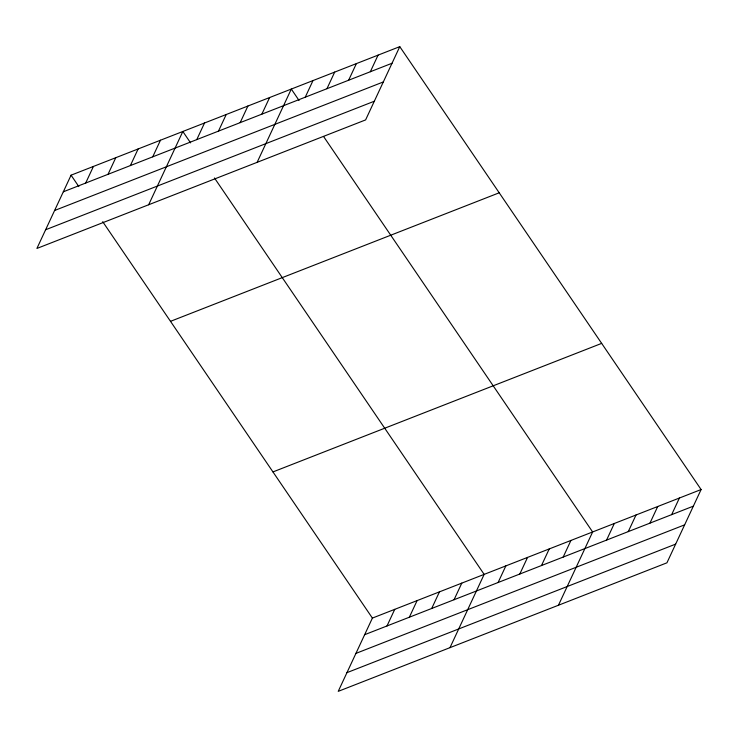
<?xml version="1.0" encoding="UTF-8"?>
<svg xmlns="http://www.w3.org/2000/svg" width="738" height="738" viewBox="0 0 738 738"><rect width="100%" height="100%" fill="white"/><g stroke="black" fill="none" stroke-linecap="round" stroke-linejoin="round"><path stroke-width="1.11" d="M399.775 46.642L71.069 175.183L36.9 248.457L365.605 119.916L399.775 46.642L701.1 489.543L666.931 562.817L338.225 691.358L372.395 618.084L701.1 489.543M85.673 183.061L93.422 166.437M108.025 174.316L115.774 157.701M130.377 165.58L138.126 148.956M152.729 156.834L160.478 140.22M148.661 204.758L182.83 131.475L190.579 142.868M196.769 139.611L204.527 122.997M218.466 131.133L226.215 114.51M240.164 122.646L247.913 106.023M261.852 114.159L269.61 97.545M257.128 162.342L291.298 89.058L299.047 100.451M305.246 97.195L312.995 80.571M326.943 88.708L334.692 72.093M348.631 80.23L356.38 63.606M370.328 71.743L378.077 55.119M386.998 625.962L394.747 609.339M409.35 617.217L417.099 600.603M431.702 608.481L439.451 591.858M454.054 599.736L461.804 583.121M449.986 647.66L484.156 574.376L214.472 177.978M498.104 582.513L505.853 565.889M519.792 574.035L527.55 557.411M541.489 565.548L549.238 548.924M563.186 557.061L570.935 540.447M558.454 605.243L592.632 531.96L323.585 136.512M606.571 540.096L614.32 523.473M628.269 531.609L636.018 514.995M649.957 523.131L657.715 506.508M671.654 514.644L679.403 498.021M63.32 191.797L392.026 63.256M54.603 210.496L383.299 81.955M45.618 229.758L374.323 101.226M170.506 321.334L499.211 192.793M272.959 471.923L601.664 343.382M364.646 634.698L693.351 506.157M355.928 653.398L684.633 524.856M346.943 672.659L675.648 544.118M71.069 175.183L78.818 186.566M102.711 221.686L372.395 618.084"/></g></svg>
